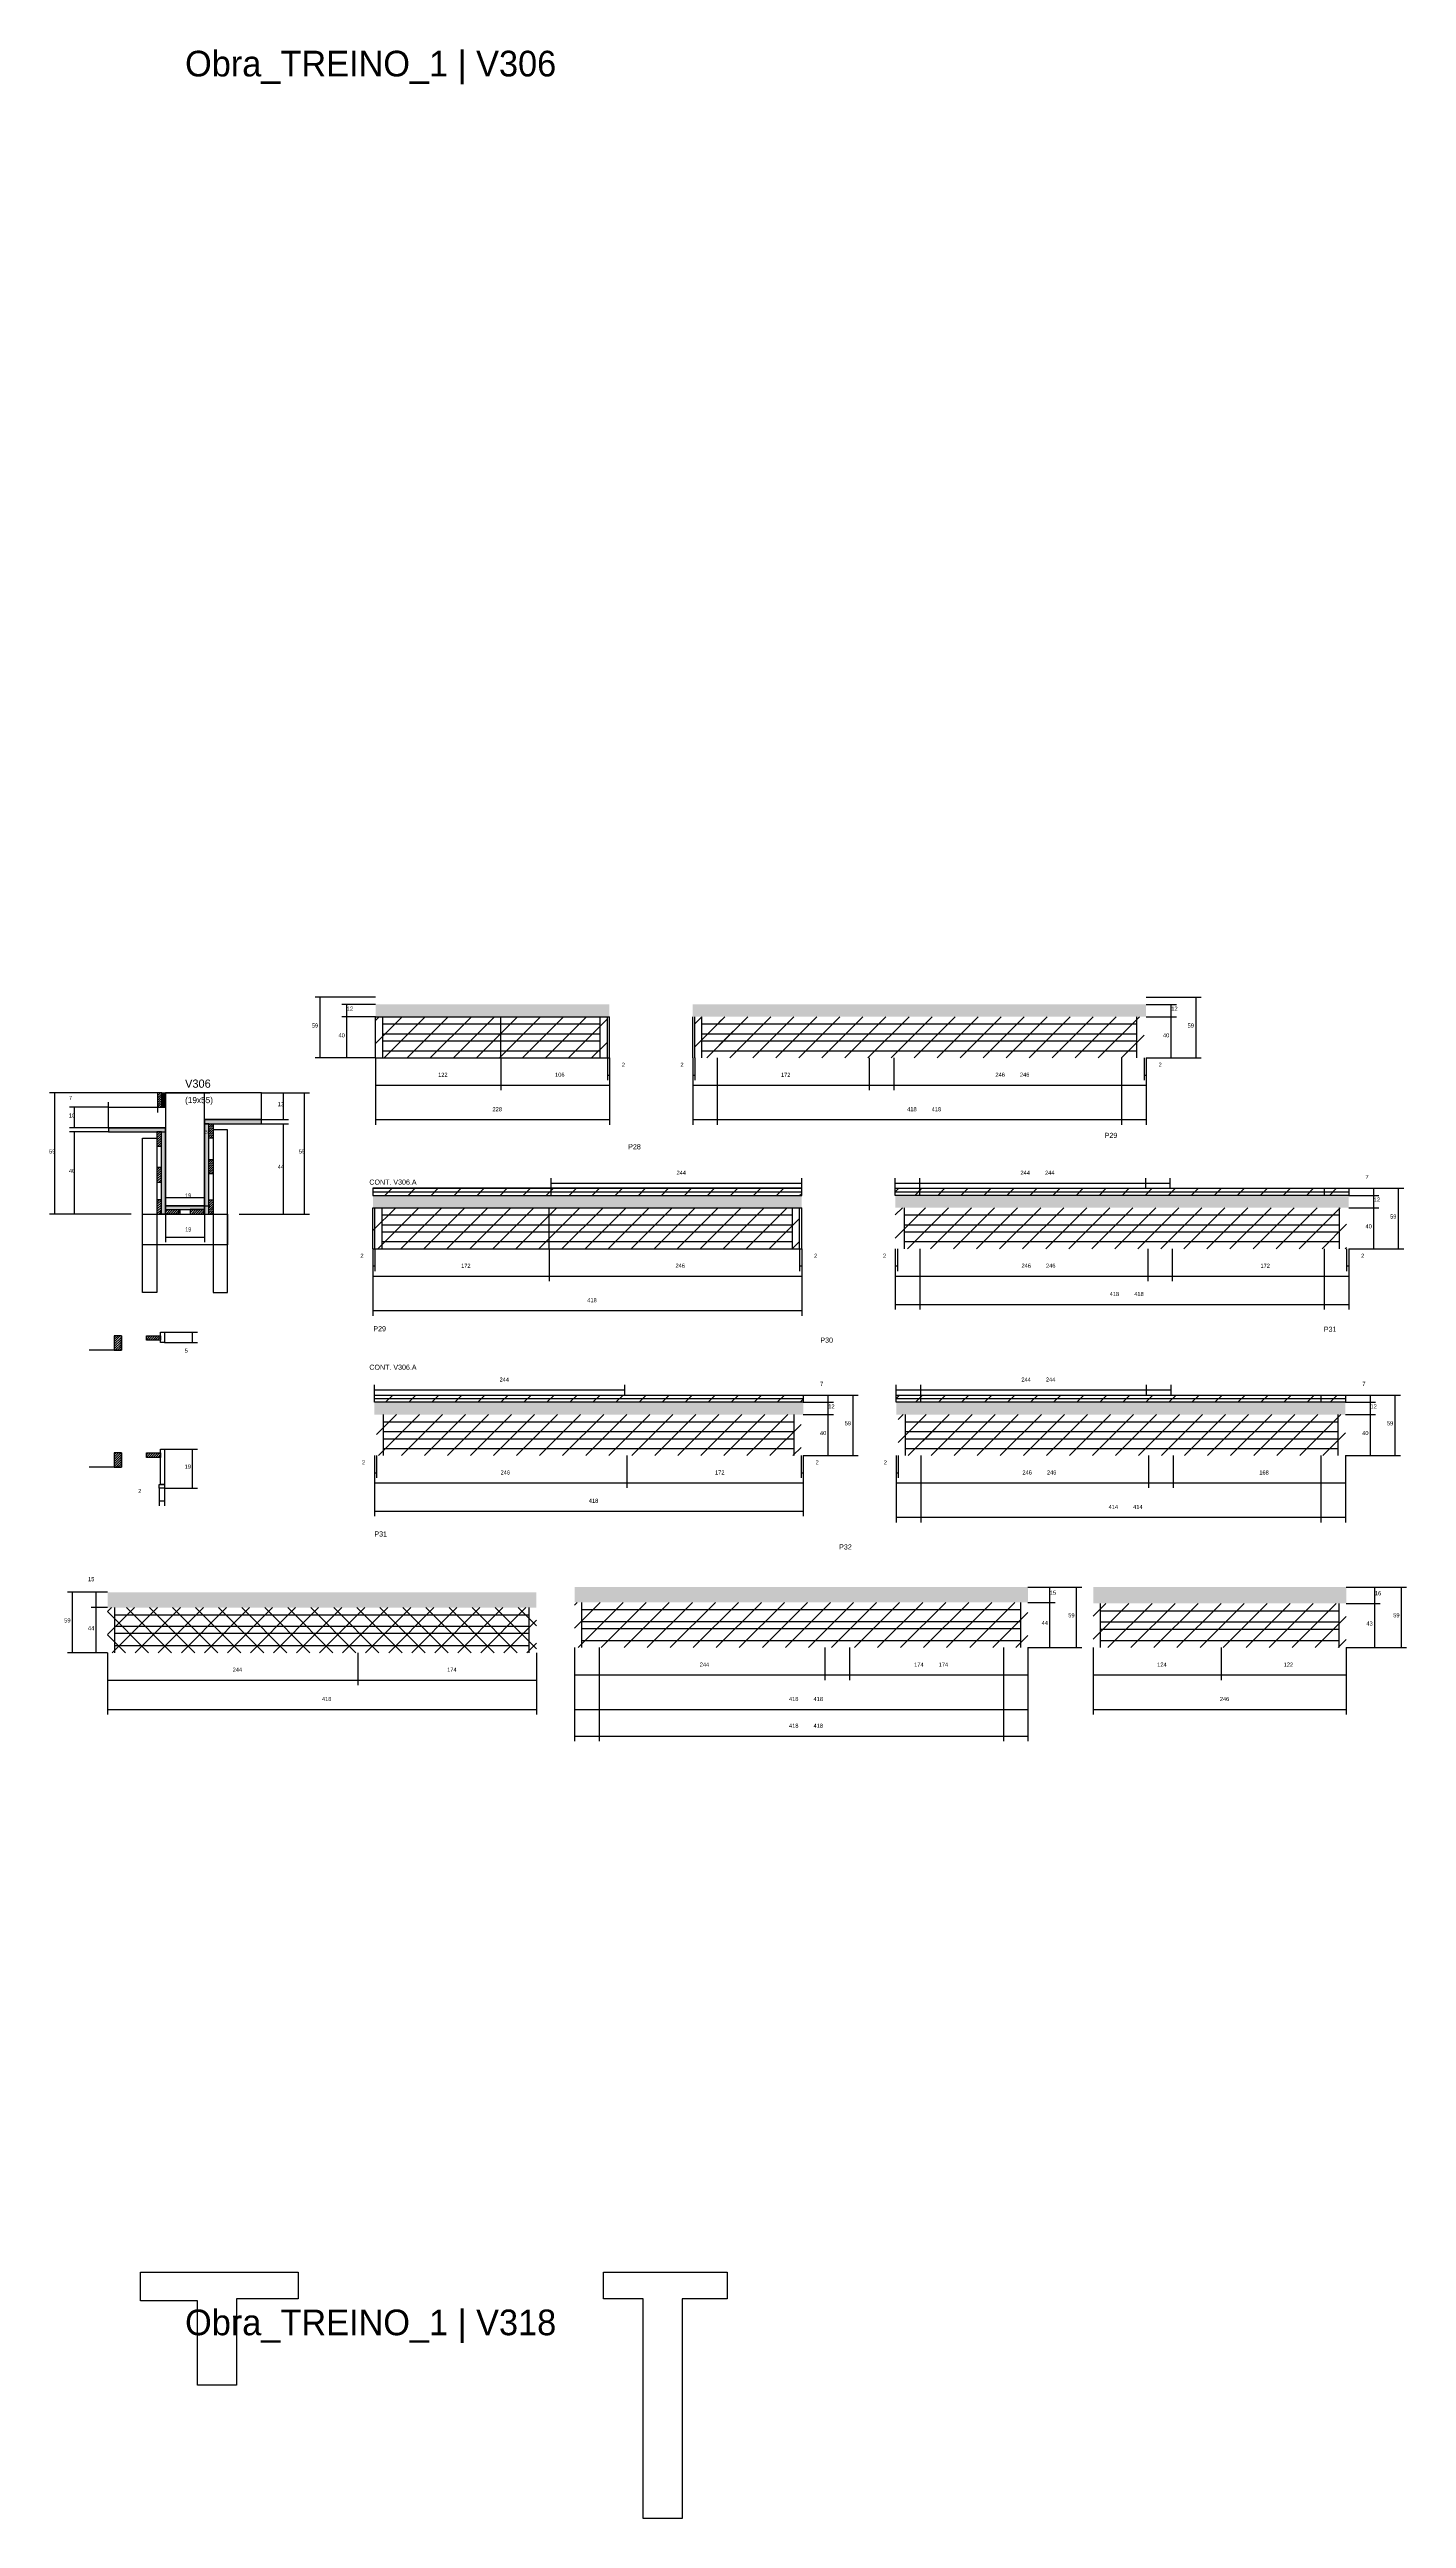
# Model space of a CAD drawing. Header units: metres. Extents: x -65046 to 21926, y -45195 to 1016.
# Drawn here: x 11068 to 12391, y -1389 to 1016 of the extents above; entities that cross this region are included whole.
import ezdxf

# ---------------------------------------------------------------- set-up
doc = ezdxf.new("R2010")
doc.units = ezdxf.units.M
for name, color, linetype in [('CONCRETO', 251, 'Continuous'), ('COTA', 241, 'Continuous'), ('Hachura', 253, 'Continuous'), ('LABEL_ID', 3, 'Continuous'), ('Madeira', 126, 'Continuous'), ('NOMENCLATURA', 7, 'Continuous'), ('Painéis', 200, 'Continuous'), ('REAPROVEITAMENTO', 251, 'Continuous'), ('SARR_2.2x7', 40, 'Continuous'), ('SARR_3.5x7', 81, 'Continuous'), ('Texto Seção', 7, 'Continuous')]:
    doc.layers.add(name, color=color, linetype=linetype)

msp = doc.modelspace()

# ---------------------------------------------------------------- hatches: boundary and pattern name
at = {"layer": 'COTA'}
h = msp.add_hatch(dxfattribs=at)
h.set_pattern_fill('AR-CONC', scale=0.03)
h.paths.add_polyline_path([(11613.6, 86.1), (11385.6, 86.1), (11385.6, 86.1), (11385.6, 74.1), (11385.6, 74.1), (11613.6, 74.1), (11613.6, 74.1), (11613.6, 86.1)])
h = msp.add_hatch(dxfattribs=at)
h.set_pattern_fill('AR-CONC', scale=0.03)
h.paths.add_polyline_path([(11694.8, 86.1), (12112.8, 86.1), (12112.8, 86.1), (12112.8, 74.1), (12112.8, 74.1), (11694.8, 74.1), (11694.8, 74.1), (11694.8, 86.1)])
h = msp.add_hatch(dxfattribs=at)
h.set_pattern_fill('AR-CONC', scale=0.03)
h.paths.add_polyline_path([(11718.7, 86.1), (12136.7, 86.1), (12136.7, 86.1), (12136.7, 74.1), (12136.7, 74.1), (11718.7, 74.1), (11718.7, 74.1), (11718.7, 86.1)])
h = msp.add_hatch(dxfattribs=at)
h.set_pattern_fill('AR-CONC', scale=0.03)
h.paths.add_polyline_path([(11383, -99.9), (11801, -99.9), (11801, -99.9), (11801, -111.9), (11801, -111.9), (11383, -111.9), (11383, -111.9), (11383, -99.9)])
h = msp.add_hatch(dxfattribs=at)
h.set_pattern_fill('AR-CONC', scale=0.03)
h.paths.add_polyline_path([(12310.2, -99.9), (11892.2, -99.9), (11892.2, -99.9), (11892.2, -111.9), (11892.2, -111.9), (12310.2, -111.9), (12310.2, -111.9), (12310.2, -99.9)])
h = msp.add_hatch(dxfattribs=at)
h.set_pattern_fill('AR-CONC', scale=0.03)
h.paths.add_polyline_path([(12334.1, -99.9), (11916.1, -99.9), (11916.1, -99.9), (11916.1, -111.9), (11916.1, -111.9), (12334.1, -111.9), (12334.1, -111.9), (12334.1, -99.9)])
h = msp.add_hatch(dxfattribs=at)
h.set_pattern_fill('AR-CONC', scale=0.03)
h.paths.add_polyline_path([(11802.5, -301.3), (11384.5, -301.3), (11384.5, -301.3), (11384.5, -313.3), (11384.5, -313.3), (11802.5, -313.3), (11802.5, -313.3), (11802.5, -301.3)])
h = msp.add_hatch(dxfattribs=at)
h.set_pattern_fill('AR-CONC', scale=0.03)
h.paths.add_polyline_path([(12307.1, -301.3), (11893.1, -301.3), (11893.1, -301.3), (11893.1, -313.3), (11893.1, -313.3), (12307.1, -313.3), (12307.1, -313.3), (12307.1, -301.3)])
h = msp.add_hatch(dxfattribs=at)
h.set_pattern_fill('AR-CONC', scale=0.03)
h.paths.add_polyline_path([(12331, -301.3), (11917, -301.3), (11917, -301.3), (11917, -313.3), (11917, -313.3), (12331, -313.3), (12331, -313.3), (12331, -301.3)])
h = msp.add_hatch(dxfattribs=at)
h.set_pattern_fill('AR-CONC', scale=0.03)
h.paths.add_polyline_path([(11542.4, -486.3), (11124.4, -486.3), (11124.4, -486.3), (11124.4, -501.3), (11124.4, -501.3), (11542.4, -501.3), (11542.4, -501.3), (11542.4, -486.3)])
h = msp.add_hatch(dxfattribs=at)
h.set_pattern_fill('AR-CONC', scale=0.03)
h.paths.add_polyline_path([(11997.6, -481.3), (11579.6, -481.3), (11579.6, -481.3), (11579.6, -496.3), (11579.6, -496.3), (11997.6, -496.3), (11997.6, -496.3), (11997.6, -481.3)])
h = msp.add_hatch(dxfattribs=at)
h.set_pattern_fill('AR-CONC', scale=0.03)
h.paths.add_polyline_path([(12021.5, -481.3), (11603.5, -481.3), (11603.5, -481.3), (11603.5, -496.3), (11603.5, -496.3), (12021.5, -496.3), (12021.5, -496.3), (12021.5, -481.3)])
h = msp.add_hatch(dxfattribs=at)
h.set_pattern_fill('AR-CONC', scale=0.03)
h.paths.add_polyline_path([(12085.2, -481.3), (12331.7, -481.3), (12331.7, -481.3), (12331.7, -497.3), (12331.7, -497.3), (12085.2, -497.3), (12085.2, -497.3), (12085.2, -481.3)])
at = {"layer": 'Hachura'}
h = msp.add_hatch(dxfattribs=at)
h.set_pattern_fill('ANSI31', scale=0.5)
h.paths.add_polyline_path([(11173, -14), (11177.4, -14), (11177.4, -14), (11177.4, 0), (11177.4, 0), (11173, 0), (11173, 0), (11173, -14)])
h = msp.add_hatch(color=8, dxfattribs=at)
h.dxf.hatch_style = 1
h.paths.add_polyline_path([(11177.4, 0), (11181, 0), (11181, 0), (11181, -14), (11181, -14), (11177.4, -14), (11177.4, -14), (11177.4, 0)])
h = msp.add_hatch(color=8, dxfattribs=at)
h.dxf.hatch_style = 1
h.paths.add_polyline_path([(11181, -38), (11181, -34), (11181, -34), (11125.4, -34), (11125.4, -34), (11125.4, -38), (11125.4, -38), (11181, -38)])
h = msp.add_hatch(dxfattribs=at)
h.set_pattern_fill('ANSI31', scale=0.5)
h.paths.add_polyline_path([(11172.6, -52), (11177, -52), (11177, -52), (11177, -38), (11177, -38), (11172.6, -38), (11172.6, -38), (11172.6, -52)])
h = msp.add_hatch(color=8, dxfattribs=at)
h.dxf.hatch_style = 1
h.paths.add_polyline_path([(11181, -38), (11177, -38), (11177, -38), (11177, -118), (11177, -118), (11181, -118), (11181, -118), (11181, -38)])
h = msp.add_hatch(color=8, dxfattribs=at)
h.dxf.hatch_style = 1
h.paths.add_polyline_path([(11274.6, -30), (11274.6, -26), (11274.6, -26), (11219, -26), (11219, -26), (11219, -30), (11219, -30), (11274.6, -30)])
h = msp.add_hatch(color=8, dxfattribs=at)
h.dxf.hatch_style = 1
h.paths.add_polyline_path([(11223, -30), (11219, -30), (11219, -30), (11219, -118), (11219, -118), (11223, -118), (11223, -118), (11223, -30)])
h = msp.add_hatch(dxfattribs=at)
h.set_pattern_fill('ANSI31', scale=0.5)
h.paths.add_polyline_path([(11227.4, -44), (11223, -44), (11223, -44), (11223, -30), (11223, -30), (11227.4, -30), (11227.4, -30), (11227.4, -44)])
h = msp.add_hatch(dxfattribs=at)
h.set_pattern_fill('ANSI31', scale=0.5)
h.paths.add_polyline_path([(11227.4, -78.8), (11223, -78.8), (11223, -78.8), (11223, -64.8), (11223, -64.8), (11227.4, -64.8), (11227.4, -64.8), (11227.4, -78.8)])
h = msp.add_hatch(dxfattribs=at)
h.set_pattern_fill('ANSI31', scale=0.5)
h.paths.add_polyline_path([(11172.6, -86.8), (11177, -86.8), (11177, -86.8), (11177, -72.8), (11177, -72.8), (11172.6, -72.8), (11172.6, -72.8), (11172.6, -86.8)])
h = msp.add_hatch(dxfattribs=at)
h.set_pattern_fill('ANSI31', scale=0.5)
h.paths.add_polyline_path([(11172.6, -118), (11177, -118), (11177, -118), (11177, -104), (11177, -104), (11172.6, -104), (11172.6, -104), (11172.6, -118)])
h = msp.add_hatch(color=8, dxfattribs=at)
h.dxf.hatch_style = 1
h.paths.add_polyline_path([(11219, -113.6), (11219, -110), (11219, -110), (11181, -110), (11181, -110), (11181, -113.6), (11181, -113.6), (11219, -113.6)])
h = msp.add_hatch(dxfattribs=at)
h.set_pattern_fill('ANSI31', scale=0.5)
h.paths.add_polyline_path([(11181, -118), (11181, -113.6), (11181, -113.6), (11195, -113.6), (11195, -113.6), (11195, -118), (11195, -118), (11181, -118)])
h = msp.add_hatch(dxfattribs=at)
h.set_pattern_fill('ANSI31', scale=0.5)
h.paths.add_polyline_path([(11219, -118), (11219, -113.6), (11219, -113.6), (11205, -113.6), (11205, -113.6), (11205, -118), (11205, -118), (11219, -118)])
h = msp.add_hatch(dxfattribs=at)
h.set_pattern_fill('ANSI31', scale=0.5)
h.paths.add_polyline_path([(11227.4, -118), (11223, -118), (11223, -118), (11223, -104), (11223, -104), (11227.4, -104), (11227.4, -104), (11227.4, -118)])
h = msp.add_hatch(dxfattribs=at)
h.set_pattern_fill('ANSI31', scale=0.5)
h.paths.add_polyline_path([(11137.9, -236.6), (11130.9, -236.6), (11130.9, -250.6), (11137.9, -250.6)])
h = msp.add_hatch(dxfattribs=at)
h.set_pattern_fill('ANSI31', scale=0.5)
h.paths.add_polyline_path([(11162.3, -236.6), (11162.3, -241), (11162.3, -241), (11176.2, -241), (11176.2, -241), (11176.2, -236.6), (11176.2, -236.6), (11162.3, -236.6)])
h = msp.add_hatch(dxfattribs=at)
h.set_pattern_fill('ANSI31', scale=0.5)
h.paths.add_polyline_path([(11137.9, -350.6), (11130.9, -350.6), (11130.9, -364.6), (11137.9, -364.6)])
h = msp.add_hatch(dxfattribs=at)
h.set_pattern_fill('ANSI31', scale=0.5)
h.paths.add_polyline_path([(11162.3, -350.6), (11162.3, -355), (11162.3, -355), (11176.2, -355), (11176.2, -355), (11176.2, -350.6), (11176.2, -350.6), (11162.3, -350.6)])
at = {"layer": 'REAPROVEITAMENTO'}
h = msp.add_hatch(dxfattribs=at)
h.set_pattern_fill('ANSI31', scale=5)
h.paths.add_polyline_path([(11611.6, 34.1), (11611.6, 74.1), (11611.6, 74.1), (11385.6, 74.1), (11385.6, 74.1), (11385.6, 34.1), (11385.6, 34.1), (11611.6, 34.1)])
h = msp.add_hatch(dxfattribs=at)
h.set_pattern_fill('ANSI31', scale=5)
h.paths.add_polyline_path([(12110.8, 34.1), (12110.8, 74.1), (12110.8, 74.1), (11696.8, 74.1), (11696.8, 74.1), (11696.8, 34.1), (11696.8, 34.1), (12110.8, 34.1)])
h = msp.add_hatch(dxfattribs=at)
h.set_pattern_fill('ANSI31', scale=5)
h.paths.add_polyline_path([(12134.7, 34.1), (12134.7, 74.1), (12134.7, 74.1), (11720.7, 74.1), (11720.7, 74.1), (11720.7, 34.1), (11720.7, 34.1), (12134.7, 34.1)])
h = msp.add_hatch(dxfattribs=at)
h.set_pattern_fill('ANSI31', scale=5)
h.paths.add_polyline_path([(11801, -92.9), (11383, -92.9), (11383, -92.9), (11383, -99.9), (11383, -99.9), (11801, -99.9), (11801, -99.9), (11801, -92.9)])
h = msp.add_hatch(dxfattribs=at)
h.set_pattern_fill('ANSI31', scale=5)
h.paths.add_polyline_path([(12310.2, -92.9), (11892.2, -92.9), (11892.2, -92.9), (11892.2, -99.9), (11892.2, -99.9), (12310.2, -99.9), (12310.2, -99.9), (12310.2, -92.9)])
h = msp.add_hatch(dxfattribs=at)
h.set_pattern_fill('ANSI31', scale=5)
h.paths.add_polyline_path([(12334.1, -92.9), (11916.1, -92.9), (11916.1, -92.9), (11916.1, -99.9), (11916.1, -99.9), (12334.1, -99.9), (12334.1, -99.9), (12334.1, -92.9)])
h = msp.add_hatch(dxfattribs=at)
h.set_pattern_fill('ANSI31', scale=5)
h.paths.add_polyline_path([(11799, -151.9), (11799, -111.9), (11799, -111.9), (11383, -111.9), (11383, -111.9), (11383, -151.9), (11383, -151.9), (11799, -151.9)])
h = msp.add_hatch(dxfattribs=at)
h.set_pattern_fill('ANSI31', scale=5)
h.paths.add_polyline_path([(12308.2, -151.9), (12308.2, -111.9), (12308.2, -111.9), (11892.2, -111.9), (11892.2, -111.9), (11892.2, -151.9), (11892.2, -151.9), (12308.2, -151.9)])
h = msp.add_hatch(dxfattribs=at)
h.set_pattern_fill('ANSI31', scale=5)
h.paths.add_polyline_path([(12332.1, -151.9), (12332.1, -111.9), (12332.1, -111.9), (11916.1, -111.9), (11916.1, -111.9), (11916.1, -151.9), (11916.1, -151.9), (12332.1, -151.9)])
h = msp.add_hatch(dxfattribs=at)
h.set_pattern_fill('ANSI31', scale=5)
h.paths.add_polyline_path([(11802.5, -294.3), (11384.5, -294.3), (11384.5, -294.3), (11384.5, -301.3), (11384.5, -301.3), (11802.5, -301.3), (11802.5, -301.3), (11802.5, -294.3)])
h = msp.add_hatch(dxfattribs=at)
h.set_pattern_fill('ANSI31', scale=5)
h.paths.add_polyline_path([(12311.1, -294.3), (11893.1, -294.3), (11893.1, -294.3), (11893.1, -301.3), (11893.1, -301.3), (12311.1, -301.3), (12311.1, -301.3), (12311.1, -294.3)])
h = msp.add_hatch(dxfattribs=at)
h.set_pattern_fill('ANSI31', scale=5)
h.paths.add_polyline_path([(12335, -294.3), (11917, -294.3), (11917, -294.3), (11917, -301.3), (11917, -301.3), (12335, -301.3), (12335, -301.3), (12335, -294.3)])
h = msp.add_hatch(dxfattribs=at)
h.set_pattern_fill('ANSI31', scale=5)
h.paths.add_polyline_path([(11800.5, -353.3), (11800.5, -313.3), (11800.5, -313.3), (11386.5, -313.3), (11386.5, -313.3), (11386.5, -353.3), (11386.5, -353.3), (11800.5, -353.3)])
h = msp.add_hatch(dxfattribs=at)
h.set_pattern_fill('ANSI31', scale=5)
h.paths.add_polyline_path([(12307.1, -353.3), (12307.1, -313.3), (12307.1, -313.3), (11895.1, -313.3), (11895.1, -313.3), (11895.1, -353.3), (11895.1, -353.3), (12307.1, -353.3)])
h = msp.add_hatch(dxfattribs=at)
h.set_pattern_fill('ANSI31', scale=5)
h.paths.add_polyline_path([(12331, -353.3), (12331, -313.3), (12331, -313.3), (11919, -313.3), (11919, -313.3), (11919, -353.3), (11919, -353.3), (12331, -353.3)])
h = msp.add_hatch(dxfattribs=at)
h.set_pattern_fill('ANSI37', scale=5)
h.paths.add_polyline_path([(11542.4, -545.3), (11542.4, -501.3), (11542.4, -501.3), (11124.4, -501.3), (11124.4, -501.3), (11124.4, -545.3), (11124.4, -545.3), (11542.4, -545.3)])
h = msp.add_hatch(dxfattribs=at)
h.set_pattern_fill('ANSI31', scale=5)
h.paths.add_polyline_path([(11997.6, -540.3), (11997.6, -496.3), (11997.6, -496.3), (11579.6, -496.3), (11579.6, -496.3), (11579.6, -540.3), (11579.6, -540.3), (11997.6, -540.3)])
h = msp.add_hatch(dxfattribs=at)
h.set_pattern_fill('ANSI31', scale=5)
h.paths.add_polyline_path([(12021.5, -540.3), (12021.5, -496.3), (12021.5, -496.3), (11603.5, -496.3), (11603.5, -496.3), (11603.5, -540.3), (11603.5, -540.3), (12021.5, -540.3)])
h = msp.add_hatch(dxfattribs=at)
h.set_pattern_fill('ANSI31', scale=5)
h.paths.add_polyline_path([(12331.7, -540.3), (12331.7, -497.3), (12331.7, -497.3), (12085.2, -497.3), (12085.2, -497.3), (12085.2, -540.3), (12085.2, -540.3), (12331.7, -540.3)])

# ---------------------------------------------------------------- linework, layer by layer
at = {"layer": 'CONCRETO'}
msp.add_lwpolyline([(11219, -30), (11219, -110), (11181, -110), (11181, -34), (11125.4, -34), (11125.4, -14), (11181, -14), (11181, 0), (11219, 0)], dxfattribs=at)
for points in [[(11274.6, -26), (11274.6, 0), (11219, 0), (11219, 0), (11181, 0), (11181, -110), (11219, -110), (11219, -26)], [(11156.6, -1176.6), (11156.6, -1148.6), (11310.2, -1148.6), (11310.2, -1174.6), (11250.2, -1174.6), (11250.2, -1258.6), (11212.2, -1258.6), (11212.2, -1176.6)], [(11607.8, -1174.6), (11607.8, -1148.6), (11728.4, -1148.6), (11728.4, -1174.6), (11684.4, -1174.6), (11684.4, -1388.6), (11646.4, -1388.6), (11646.4, -1174.6)]]:
    msp.add_lwpolyline(points, close=True, dxfattribs=at)
at = {"layer": 'COTA'}
for p, q in [((11385.6, 93.1), (11326.8, 93.1)), ((11331.8, 34.1), (11331.8, 93.1)), ((11385.6, 86.1), (11352.7, 86.1)), ((11385.6, 74.1), (11352.7, 74.1)), ((11385.6, 74.1), (11352.7, 74.1)), ((11357.7, 74.1), (11357.7, 86.1)), ((11357.7, 34.1), (11357.7, 74.1)), ((12136.7, 93.1), (12190.3, 93.1)), ((12136.7, 86.1), (12166.2, 86.1)), ((12136.7, 74.1), (12166.2, 74.1)), ((12136.7, 74.1), (12166.2, 74.1)), ((12161.2, 74.1), (12161.2, 86.1)), ((12161.2, 34.1), (12161.2, 74.1)), ((12185.3, 34.1), (12185.3, 93.1)), ((11385.6, 34.1), (11326.8, 34.1)), ((11385.6, 34.1), (11352.7, 34.1)), ((11385.6, 34.1), (11385.6, 2.6)), ((11385.6, 34.1), (11385.6, -31)), ((11507.6, 34.1), (11507.6, 2.6)), ((11507.6, 34.1), (11507.6, 2.6)), ((11611.6, 34.1), (11611.6, 12.4)), ((11613.6, 34.1), (11613.6, 2.6)), ((11613.6, 34.1), (11613.6, -31)), ((11613.6, 34.1), (11613.6, 12.4)), ((11694.8, 34.1), (11694.8, 2.6)), ((11694.8, 34.1), (11694.8, -31)), ((11694.8, 34.1), (11694.8, 12.4)), ((11696.8, 34.1), (11696.8, 12.4)), ((11718.7, 34.1), (11718.7, -31)), ((11866.8, 34.1), (11866.8, 2.6)), ((11866.8, 34.1), (11866.8, 2.6)), ((11890.7, 34.1), (11890.7, 2.6)), ((12112.8, 34.1), (12112.8, 2.6)), ((12112.8, 34.1), (12112.8, -31)), ((12134.7, 34.1), (12134.7, 12.4)), ((12136.7, 34.1), (12136.7, 2.6)), ((12136.7, 34.1), (12136.7, -31)), ((12136.7, 34.1), (12136.7, 12.4)), ((12136.7, 34.1), (12166.2, 34.1)), ((12136.7, 34.1), (12190.3, 34.1)), ((11173, 0), (11068, 0)), ((11073, -118), (11073, 0)), ((11173, 0), (11173, -19)), ((11192, 0), (11224, 0)), ((11219, -110), (11219, 0)), ((11274.6, 0), (11300.8, 0)), ((11274.6, 0), (11321.3, 0)), ((11295.8, -26), (11295.8, 0)), ((11316.3, -118), (11316.3, 0)), ((11385.6, 7.6), (11507.6, 7.6)), ((11507.6, 7.6), (11613.6, 7.6)), ((11611.6, 17.4), (11613.6, 17.4)), ((11694.8, 17.4), (11696.8, 17.4)), ((11694.8, 7.6), (11866.8, 7.6)), ((11866.8, 7.6), (12112.8, 7.6)), ((11890.7, 7.6), (12136.7, 7.6)), ((12134.7, 17.4), (12136.7, 17.4)), ((11125.4, -14), (11087.3, -14)), ((11092.3, -34), (11092.3, -14)), ((11125.4, -14), (11125.4, -9)), ((11125.4, -14), (11173, -14)), ((11125.4, -34), (11087.3, -34)), ((11125.4, -38), (11087.3, -38)), ((11092.3, -118), (11092.3, -38)), ((11274.6, -26), (11300.8, -26)), ((11274.6, -30), (11300.8, -30)), ((11295.8, -118), (11295.8, -30)), ((11385.6, -26), (11613.6, -26)), ((11694.8, -26), (12112.8, -26)), ((11718.7, -26), (12136.7, -26)), ((11556.9, -92.9), (11556.9, -82.9)), ((11556.9, -87.9), (11801, -87.9)), ((11801, -92.9), (11801, -82.9)), ((11892.2, -92.9), (11892.2, -82.9)), ((11892.2, -87.9), (12136.3, -87.9)), ((11916.1, -92.9), (11916.1, -82.9)), ((11916.1, -87.9), (12160.2, -87.9)), ((12136.3, -92.9), (12136.3, -82.9)), ((12160.2, -92.9), (12160.2, -82.9)), ((12334.1, -92.9), (12363.6, -92.9)), ((12334.1, -92.9), (12387.7, -92.9)), ((12358.6, -99.9), (12358.6, -92.9)), ((12382.7, -151.9), (12382.7, -92.9)), ((11147.4, -118), (11068, -118)), ((11147.4, -118), (11087.3, -118)), ((11181, -118), (11181, -97)), ((11181, -102), (11219, -102)), ((11181, -118), (11181, -145.5)), ((11192, -110), (11224, -110)), ((11219, -118), (11219, -97)), ((11219, -118), (11219, -145.5)), ((11252.6, -118), (11300.8, -118)), ((11277.2, -118), (11321.3, -118)), ((12334.1, -99.9), (12363.6, -99.9)), ((12334.1, -99.9), (12363.6, -99.9)), ((12334.1, -111.9), (12363.6, -111.9)), ((12334.1, -111.9), (12363.6, -111.9)), ((12358.6, -111.9), (12358.6, -99.9)), ((12358.6, -151.9), (12358.6, -111.9)), ((11181, -140.5), (11219, -140.5)), ((11383, -151.9), (11383, -183.4)), ((11383, -151.9), (11383, -217)), ((11383, -151.9), (11383, -173.6)), ((11385, -151.9), (11385, -173.6)), ((11555, -151.9), (11555, -183.4)), ((11555, -151.9), (11555, -183.4)), ((11799, -151.9), (11799, -173.6)), ((11801, -151.9), (11801, -183.4)), ((11801, -151.9), (11801, -217)), ((11801, -151.9), (11801, -173.6)), ((11892.2, -151.9), (11892.2, -183.4)), ((11892.2, -151.9), (11892.2, -211)), ((11892.2, -151.9), (11892.2, -173.6)), ((11894.2, -151.9), (11894.2, -173.6)), ((11916.1, -151.9), (11916.1, -183.4)), ((11916.1, -151.9), (11916.1, -211)), ((12138.2, -151.9), (12138.2, -183.4)), ((12162.1, -151.9), (12162.1, -183.4)), ((12162.1, -151.9), (12162.1, -183.4)), ((12310.2, -151.9), (12310.2, -211)), ((12332.1, -151.9), (12332.1, -173.6)), ((12334.1, -151.9), (12334.1, -183.4)), ((12334.1, -151.9), (12334.1, -211)), ((12334.1, -151.9), (12334.1, -173.6)), ((12334.1, -151.9), (12363.6, -151.9)), ((12334.1, -151.9), (12387.7, -151.9)), ((11383, -168.6), (11385, -168.6)), ((11383, -178.4), (11555, -178.4)), ((11555, -178.4), (11801, -178.4)), ((11799, -168.6), (11801, -168.6)), ((11892.2, -168.6), (11894.2, -168.6)), ((11892.2, -178.4), (12138.2, -178.4)), ((11916.1, -178.4), (12162.1, -178.4)), ((12162.1, -178.4), (12334.1, -178.4)), ((12332.1, -168.6), (12334.1, -168.6)), ((11383, -212), (11801, -212)), ((11892.2, -206), (12310.2, -206)), ((11916.1, -206), (12334.1, -206)), ((11179.8, -233), (11212.1, -233)), ((11207.1, -243), (11207.1, -233)), ((11179.8, -243), (11212.1, -243)), ((11384.5, -294.3), (11384.5, -284.2)), ((11628.5, -294.3), (11628.5, -284.2)), ((11893.1, -294.3), (11893.1, -284.2)), ((11917, -294.3), (11917, -284.2)), ((12137.1, -294.3), (12137.1, -284.2)), ((12161, -294.3), (12161, -284.2)), ((11384.5, -289.2), (11628.5, -289.2)), ((11802.5, -294.3), (11831.9, -294.3)), ((11802.5, -294.3), (11856, -294.3)), ((11802.5, -301.3), (11831.9, -301.3)), ((11802.5, -301.3), (11831.9, -301.3)), ((11826.9, -301.3), (11826.9, -294.3)), ((11826.9, -313.3), (11826.9, -301.3)), ((11851, -353.3), (11851, -294.3)), ((11893.1, -289.2), (12137.1, -289.2)), ((11917, -289.2), (12161, -289.2)), ((12331, -294.3), (12360.4, -294.3)), ((12331, -294.3), (12384.5, -294.3)), ((12331, -301.3), (12360.4, -301.3)), ((12331, -301.3), (12360.4, -301.3)), ((12355.4, -301.3), (12355.4, -294.3)), ((12355.4, -313.3), (12355.4, -301.3)), ((12379.5, -353.3), (12379.5, -294.3)), ((11802.5, -313.3), (11831.9, -313.3)), ((11802.5, -313.3), (11831.9, -313.3)), ((11826.9, -353.3), (11826.9, -313.3)), ((12331, -313.3), (12360.4, -313.3)), ((12331, -313.3), (12360.4, -313.3)), ((12355.4, -353.3), (12355.4, -313.3)), ((11179.8, -347), (11212.1, -347)), ((11207.1, -385), (11207.1, -347)), ((11384.5, -353.3), (11384.5, -384.8)), ((11384.5, -353.3), (11384.5, -412.4)), ((11384.5, -353.3), (11384.5, -374.9)), ((11386.5, -353.3), (11386.5, -374.9)), ((11630.5, -353.3), (11630.5, -384.8)), ((11630.5, -353.3), (11630.5, -384.8)), ((11800.5, -353.3), (11800.5, -374.9)), ((11802.5, -353.3), (11802.5, -384.8)), ((11802.5, -353.3), (11802.5, -412.4)), ((11802.5, -353.3), (11802.5, -374.9)), ((11802.5, -353.3), (11831.9, -353.3)), ((11802.5, -353.3), (11856, -353.3)), ((11893.1, -353.3), (11893.1, -384.8)), ((11893.1, -353.3), (11893.1, -418.3)), ((11893.1, -353.3), (11893.1, -374.9)), ((11895.1, -353.3), (11895.1, -374.9)), ((11917, -353.3), (11917, -384.8)), ((11917, -353.3), (11917, -418.3)), ((12139.1, -353.3), (12139.1, -384.8)), ((12163, -353.3), (12163, -384.8)), ((12163, -353.3), (12163, -384.8)), ((12307.1, -353.3), (12307.1, -418.3)), ((12331, -353.3), (12331, -384.8)), ((12331, -353.3), (12331, -418.3)), ((12331, -353.3), (12360.4, -353.3)), ((12331, -353.3), (12384.5, -353.3)), ((11384.5, -369.9), (11386.5, -369.9)), ((11384.5, -379.8), (11630.5, -379.8)), ((11630.5, -379.8), (11802.5, -379.8)), ((11800.5, -369.9), (11802.5, -369.9)), ((11893.1, -369.9), (11895.1, -369.9)), ((11893.1, -379.8), (12139.1, -379.8)), ((11917, -379.8), (12163, -379.8)), ((12163, -379.8), (12331, -379.8)), ((11174.8, -385), (11174.8, -402.2)), ((11174.8, -397.2), (11179.8, -397.2)), ((11179.8, -385), (11212.1, -385)), ((11179.8, -385), (11179.8, -402.2)), ((11384.5, -407.4), (11802.5, -407.4)), ((11893.1, -413.3), (12307.1, -413.3)), ((11917, -413.3), (12331, -413.3)), ((11124.4, -486.3), (11085.3, -486.3)), ((11090.3, -545.3), (11090.3, -486.3)), ((11124.4, -486.3), (11108.5, -486.3)), ((11124.4, -501.3), (11108.5, -501.3)), ((11124.4, -501.3), (11108.5, -501.3)), ((11113.5, -501.3), (11113.5, -486.3)), ((11113.5, -545.3), (11113.5, -501.3)), ((12021.5, -481.3), (12047.9, -481.3)), ((12021.5, -481.3), (12073.9, -481.3)), ((12021.5, -496.3), (12047.9, -496.3)), ((12021.5, -496.3), (12047.9, -496.3)), ((12042.9, -496.3), (12042.9, -481.3)), ((12042.9, -540.3), (12042.9, -496.3)), ((12068.9, -540.3), (12068.9, -481.3)), ((12331.7, -481.3), (12364.7, -481.3)), ((12331.7, -481.3), (12390.6, -481.3)), ((12331.7, -497.3), (12364.7, -497.3)), ((12331.7, -497.3), (12364.7, -497.3)), ((12359.7, -497.3), (12359.7, -481.3)), ((12359.7, -540.3), (12359.7, -497.3)), ((12385.6, -540.3), (12385.6, -481.3)), ((11124.4, -545.3), (11085.3, -545.3)), ((11124.4, -545.3), (11108.5, -545.3)), ((11124.4, -545.3), (11124.4, -576.9)), ((11124.4, -545.3), (11124.4, -605.4)), ((11368.4, -545.3), (11368.4, -576.9)), ((11368.4, -545.3), (11368.4, -576.9)), ((11542.4, -545.3), (11542.4, -576.9)), ((11542.4, -545.3), (11542.4, -605.4)), ((11579.6, -540.3), (11579.6, -571.9)), ((11579.6, -540.3), (11579.6, -605.4)), ((11579.6, -540.3), (11579.6, -631.5)), ((11603.5, -540.3), (11603.5, -605.4)), ((11603.5, -540.3), (11603.5, -631.5)), ((11823.6, -540.3), (11823.6, -571.9)), ((11823.6, -540.3), (11823.6, -571.9)), ((11847.5, -540.3), (11847.5, -571.9)), ((11997.6, -540.3), (11997.6, -571.9)), ((11997.6, -540.3), (11997.6, -605.4)), ((11997.6, -540.3), (11997.6, -631.5)), ((12021.5, -540.3), (12021.5, -571.9)), ((12021.5, -540.3), (12021.5, -605.4)), ((12021.5, -540.3), (12047.9, -540.3)), ((12021.5, -540.3), (12073.9, -540.3)), ((12021.5, -540.3), (12021.5, -631.5)), ((12085.2, -540.3), (12085.2, -571.9)), ((12085.2, -540.3), (12085.2, -605.4)), ((12209.7, -540.3), (12209.7, -571.9)), ((12209.7, -540.3), (12209.7, -571.9)), ((12331.7, -540.3), (12331.7, -571.9)), ((12331.7, -540.3), (12331.7, -605.4)), ((12331.7, -540.3), (12364.7, -540.3)), ((12331.7, -540.3), (12390.6, -540.3)), ((11124.4, -571.9), (11368.4, -571.9)), ((11368.4, -571.9), (11542.4, -571.9)), ((11579.6, -566.9), (11823.6, -566.9)), ((11823.6, -566.9), (11997.6, -566.9)), ((11847.5, -566.9), (12021.5, -566.9)), ((12085.2, -566.9), (12209.7, -566.9)), ((12209.7, -566.9), (12331.7, -566.9)), ((11124.4, -600.4), (11542.4, -600.4)), ((11579.6, -600.4), (11997.6, -600.4)), ((11603.5, -600.4), (12021.5, -600.4)), ((12085.2, -600.4), (12331.7, -600.4)), ((11579.6, -626.5), (11997.6, -626.5)), ((11603.5, -626.5), (12021.5, -626.5))]:
    msp.add_line(p, q, dxfattribs=at)
at = {"layer": 'Madeira'}
for points in [[(11173, -14), (11177.4, -14), (11177.4, 0), (11173, 0)], [(11172.6, -52), (11177, -52), (11177, -38), (11172.6, -38)], [(11227.4, -44), (11223, -44), (11223, -30), (11227.4, -30)], [(11227.4, -78.8), (11223, -78.8), (11223, -64.8), (11227.4, -64.8)], [(11172.6, -86.8), (11177, -86.8), (11177, -72.8), (11172.6, -72.8)], [(11172.6, -118), (11177, -118), (11177, -104), (11172.6, -104)], [(11181, -118), (11181, -113.6), (11195, -113.6), (11195, -118)], [(11219, -118), (11219, -113.6), (11205, -113.6), (11205, -118)], [(11227.4, -118), (11223, -118), (11223, -104), (11227.4, -104)], [(11137.9, -250.6), (11137.9, -236.6), (11130.9, -236.6), (11130.9, -250.6)], [(11162.3, -236.6), (11176.2, -236.6), (11176.2, -241), (11162.3, -241)], [(11137.9, -364.6), (11137.9, -350.6), (11130.9, -350.6), (11130.9, -364.6)], [(11162.3, -350.6), (11176.2, -350.6), (11176.2, -355), (11162.3, -355)]]:
    msp.add_lwpolyline(points, close=True, dxfattribs=at)
for points in [[(11137.9, -236.6), (11137.9, -250.6), (11106.4, -250.6)], [(11137.9, -350.6), (11137.9, -364.6), (11106.4, -364.6)]]:
    msp.add_lwpolyline(points, dxfattribs=at)
at = {"layer": 'Painéis'}
for p, q in [((11385.6, 74.1), (11613.6, 74.1)), ((11385.6, 34.1), (11385.6, 74.1)), ((11507.6, 34.1), (11507.6, 74.1)), ((11611.6, 34.1), (11611.6, 74.1)), ((11613.6, 34.1), (11613.6, 74.1)), ((11694.8, 34.1), (11694.8, 74.1)), ((11696.8, 34.1), (11696.8, 74.1)), ((11385.6, 34.1), (11613.6, 34.1)), ((11125.4, -34), (11181, -34)), ((11219, -26), (11274.6, -26)), ((11383, -92.9), (11801, -92.9)), ((11556.9, -99.9), (11556.9, -92.9)), ((11801, -99.9), (11801, -92.9)), ((11181, -110), (11219, -110)), ((11383, -99.9), (11801, -99.9)), ((11383, -111.9), (11801, -111.9)), ((11383, -151.9), (11383, -111.9)), ((11385, -151.9), (11385, -111.9)), ((11555, -151.9), (11555, -111.9)), ((11799, -151.9), (11799, -111.9)), ((11801, -151.9), (11801, -111.9)), ((11383, -151.9), (11801, -151.9))]:
    msp.add_line(p, q, dxfattribs=at)
for points in [[(11177.4, 0), (11181, 0), (11181, -14), (11177.4, -14)], [(11181, -38), (11181, -34), (11125.4, -34), (11125.4, -38)], [(11177, -38), (11181, -38), (11181, -118), (11177, -118)], [(11274.6, -30), (11274.6, -26), (11219, -26), (11219, -30)], [(11223, -30), (11219, -30), (11219, -118), (11223, -118)], [(11383, -99.9), (11801, -99.9), (11801, -92.9), (11383, -92.9)], [(12310.2, -99.9), (11892.2, -99.9), (11892.2, -92.9), (12310.2, -92.9)], [(12334.1, -99.9), (11916.1, -99.9), (11916.1, -92.9), (12334.1, -92.9)], [(11219, -113.6), (11219, -110), (11181, -110), (11181, -113.6)], [(11176.2, -233), (11179.8, -233), (11179.8, -243), (11176.2, -243)], [(11802.5, -301.3), (11384.5, -301.3), (11384.5, -294.3), (11802.5, -294.3)], [(12307.1, -301.3), (11893.1, -301.3), (11893.1, -294.3), (12307.1, -294.3)], [(12331, -301.3), (11917, -301.3), (11917, -294.3), (12331, -294.3)], [(11176.2, -347), (11179.8, -347), (11179.8, -381.4), (11176.2, -381.4)], [(11179.8, -381.4), (11179.8, -385), (11174.8, -385), (11174.8, -381.4)]]:
    msp.add_lwpolyline(points, close=True, dxfattribs=at)
at = {"layer": 'SARR_2.2x7'}
for p, q in [((11392.6, 34.1), (11392.6, 74.1)), ((11604.6, 34.1), (11604.6, 74.1)), ((11703.8, 34.1), (11703.8, 74.1)), ((12127.7, 34.1), (12127.7, 74.1)), ((11392.6, 67.1), (11507.6, 67.1)), ((11392.6, 57.6), (11507.6, 57.6)), ((11392.6, 50.6), (11507.6, 50.6)), ((11507.6, 67.1), (11604.6, 67.1)), ((11507.6, 57.6), (11604.6, 57.6)), ((11507.6, 50.6), (11604.6, 50.6)), ((11703.8, 67.1), (11866.8, 67.1)), ((11703.8, 57.6), (11866.8, 57.6)), ((11703.8, 50.6), (11866.8, 50.6)), ((11866.8, 67.1), (12103.8, 67.1)), ((11866.8, 57.6), (12103.8, 57.6)), ((11866.8, 50.6), (12103.8, 50.6)), ((11890.7, 67.1), (12127.7, 67.1)), ((11890.7, 57.6), (12127.7, 57.6)), ((11890.7, 50.6), (12127.7, 50.6)), ((11392.6, 41.1), (11507.6, 41.1)), ((11507.6, 41.1), (11604.6, 41.1)), ((11703.8, 41.1), (11866.8, 41.1)), ((11866.8, 41.1), (12103.8, 41.1)), ((11890.7, 41.1), (12127.7, 41.1)), ((11383, -96.4), (11556.9, -96.4)), ((11392, -151.9), (11392, -111.9)), ((11392, -118.9), (11555, -118.9)), ((11555, -118.9), (11792, -118.9)), ((11556.9, -96.4), (11801, -96.4)), ((11792, -151.9), (11792, -111.9)), ((11892.2, -96.4), (12136.3, -96.4)), ((11901.2, -151.9), (11901.2, -111.9)), ((11901.2, -118.9), (12138.2, -118.9)), ((11916.1, -96.4), (12160.2, -96.4)), ((11925.1, -118.9), (12162.1, -118.9)), ((12160.2, -96.4), (12334.1, -96.4)), ((12162.1, -118.9), (12325.1, -118.9)), ((12325.1, -151.9), (12325.1, -111.9)), ((11392, -128.4), (11555, -128.4)), ((11392, -135.4), (11555, -135.4)), ((11555, -128.4), (11792, -128.4)), ((11555, -135.4), (11792, -135.4)), ((11901.2, -128.4), (12138.2, -128.4)), ((11901.2, -135.4), (12138.2, -135.4)), ((11925.1, -128.4), (12162.1, -128.4)), ((11925.1, -135.4), (12162.1, -135.4)), ((12162.1, -128.4), (12325.1, -128.4)), ((12162.1, -135.4), (12325.1, -135.4)), ((11392, -144.9), (11555, -144.9)), ((11555, -144.9), (11792, -144.9)), ((11901.2, -144.9), (12138.2, -144.9)), ((11925.1, -144.9), (12162.1, -144.9)), ((12162.1, -144.9), (12325.1, -144.9)), ((11384.5, -297.8), (11628.5, -297.8)), ((11628.5, -297.8), (11802.5, -297.8)), ((11893.1, -297.8), (12137.1, -297.8)), ((11917, -297.8), (12161, -297.8)), ((12161, -297.8), (12331, -297.8)), ((11393.5, -353.3), (11393.5, -313.3)), ((11393.5, -320.3), (11630.5, -320.3)), ((11393.5, -329.8), (11630.5, -329.8)), ((11630.5, -320.3), (11793.5, -320.3)), ((11630.5, -329.8), (11793.5, -329.8)), ((11793.5, -353.3), (11793.5, -313.3)), ((11902.1, -353.3), (11902.1, -313.3)), ((11902.1, -320.3), (12139.1, -320.3)), ((11902.1, -329.8), (12139.1, -329.8)), ((11926, -320.3), (12163, -320.3)), ((11926, -329.8), (12163, -329.8)), ((12163, -320.3), (12324, -320.3)), ((12163, -329.8), (12324, -329.8)), ((12324, -353.3), (12324, -313.3)), ((11393.5, -336.8), (11630.5, -336.8)), ((11393.5, -346.3), (11630.5, -346.3)), ((11630.5, -336.8), (11793.5, -336.8)), ((11630.5, -346.3), (11793.5, -346.3)), ((11902.1, -336.8), (12139.1, -336.8)), ((11902.1, -346.3), (12139.1, -346.3)), ((11926, -336.8), (12163, -336.8)), ((11926, -346.3), (12163, -346.3)), ((12163, -336.8), (12324, -336.8)), ((12163, -346.3), (12324, -346.3)), ((11131.4, -545.3), (11131.4, -501.3)), ((11535.5, -545.3), (11535.5, -501.3)), ((11586.6, -540.3), (11586.6, -496.3)), ((11586.6, -503.3), (11823.6, -503.3)), ((11823.6, -503.3), (11990.7, -503.3)), ((11847.5, -503.3), (12014.6, -503.3)), ((12014.6, -540.3), (12014.6, -496.3)), ((12092.2, -540.3), (12092.2, -497.3)), ((12092.2, -504.3), (12209.7, -504.3)), ((12209.7, -504.3), (12324.7, -504.3)), ((12324.7, -540.3), (12324.7, -497.3)), ((11131.4, -508.3), (11368.4, -508.3)), ((11131.4, -519.3), (11368.4, -519.3)), ((11131.4, -526.3), (11368.4, -526.3)), ((11368.4, -508.3), (11535.5, -508.3)), ((11368.4, -519.3), (11535.5, -519.3)), ((11368.4, -526.3), (11535.5, -526.3)), ((11586.6, -514.8), (11823.6, -514.8)), ((11586.6, -521.8), (11823.6, -521.8)), ((11823.6, -514.8), (11990.7, -514.8)), ((11823.6, -521.8), (11990.7, -521.8)), ((11847.5, -514.8), (12014.6, -514.8)), ((11847.5, -521.8), (12014.6, -521.8)), ((12092.2, -515.3), (12209.7, -515.3)), ((12092.2, -522.3), (12209.7, -522.3)), ((12209.7, -515.3), (12324.7, -515.3)), ((12209.7, -522.3), (12324.7, -522.3)), ((11131.4, -538.3), (11368.4, -538.3)), ((11368.4, -538.3), (11535.5, -538.3)), ((11586.6, -533.3), (11823.6, -533.3)), ((11823.6, -533.3), (11990.7, -533.3)), ((11847.5, -533.3), (12014.6, -533.3)), ((12092.2, -533.3), (12209.7, -533.3)), ((12209.7, -533.3), (12324.7, -533.3))]:
    msp.add_line(p, q, dxfattribs=at)
at = {"layer": 'SARR_3.5x7'}
for points in [[(11158.6, -44), (11172.6, -44), (11172.6, -194.5), (11158.6, -194.5)], [(11241.4, -36), (11227.4, -36), (11227.4, -194.5), (11241.4, -194.5)], [(11158.6, -118), (11241.4, -118), (11241.4, -148.1), (11158.6, -148.1)]]:
    msp.add_lwpolyline(points, close=True, dxfattribs=at)

# ---------------------------------------------------------------- texts
at = {"layer": 'COTA'}
for s, p in [('12', (11357.7, 80.1)), ('12', (12161.2, 80.1)), ('59', (11323.6, 63.6)), ('40', (11349.6, 54.1)), ('40', (12153.1, 54.1)), ('59', (12177.1, 63.6)), ('2', (11625.7, 25.4)), ('2', (11682.8, 25.4)), ('2', (12148.8, 25.4)), ('122', (11446.6, 15.6)), ('106', (11560.6, 15.7)), ('172', (11780.8, 15.6)), ('246', (11989.8, 15.7)), ('246', (12013.7, 15.7)), ('7', (11086.8, -7)), ('10', (11086.8, -24)), ('13', (11290.3, -13)), ('228', (11499.6, -17.9)), ('418', (11903.8, -17.9)), ('418', (11927.7, -17.9)), ('55', (11219, -40)), ('59', (11067.5, -59)), ('44', (11290.3, -74)), ('59', (11310.8, -59)), ('40', (11086.8, -78)), ('244', (11679, -79.8)), ('244', (12014.2, -79.8)), ('244', (12038.1, -79.8)), ('7', (12350.5, -84)), ('19', (11200, -102)), ('12', (12358.6, -105.9)), ('59', (12374.5, -122.4)), ('19', (11200, -135)), ('40', (12350.5, -131.9)), ('2', (11370.9, -160.6)), ('172', (11469, -170.4)), ('246', (11678, -170.3)), ('2', (11813, -160.6)), ('2', (11880.2, -160.6)), ('246', (12015.2, -170.3)), ('246', (12039.1, -170.3)), ('172', (12248.1, -170.4)), ('2', (12346.2, -160.6)), ('418', (11592, -203.9)), ('418', (12101.2, -197.9)), ('418', (12125.1, -197.9)), ('5', (11199.6, -253)), ('244', (11506.5, -281.2)), ('7', (11818.9, -285.4)), ('244', (12015.1, -281.2)), ('244', (12039, -281.2)), ('7', (12347.4, -285.4)), ('12', (11826.9, -307.3)), ('12', (12355.4, -307.3)), ('40', (11818.8, -333.3)), ('59', (11842.9, -323.8)), ('40', (12347.3, -333.3)), ('59', (12371.4, -323.8)), ('2', (11372.4, -361.9)), ('2', (11814.5, -361.9)), ('2', (11881, -361.9)), ('19', (11199.6, -366)), ('246', (11507.5, -371.7)), ('172', (11716.5, -371.7)), ('246', (12016.1, -371.7)), ('246', (12040, -371.7)), ('168', (12247, -371.7)), ('2', (11154.4, -389.7)), ('418', (11593.5, -399.3)), ('414', (12100.1, -405.3)), ('414', (12124, -405.3)), ('15', (11105.4, -475.6)), ('15', (12042.9, -488.8)), ('16', (12359.7, -489.3)), ('59', (11082.2, -515.8)), ('44', (11105.4, -523.3)), ('44', (12034.8, -518.3)), ('59', (12060.8, -510.8)), ('43', (12351.4, -518.8)), ('59', (12377.5, -510.8)), ('244', (11246.4, -563.8)), ('174', (11455.4, -563.8)), ('244', (11701.6, -558.8)), ('174', (11910.6, -558.8)), ('174', (11934.5, -558.8)), ('124', (12147.5, -558.8)), ('122', (12270.7, -558.8)), ('418', (11333.4, -592.3)), ('418', (11788.6, -592.3)), ('418', (11812.5, -592.3)), ('246', (12208.5, -592.3)), ('418', (11788.6, -618.4)), ('418', (11812.5, -618.4))]:
    msp.add_text(s, height=4, dxfattribs=at).set_placement(p)
at = {"layer": 'LABEL_ID'}
for s, p in [('Obra_TREINO_1 | V306', (11200, 990)), ('Obra_TREINO_1 | V318', (11200, -1210))]:
    msp.add_text(s, height=25, dxfattribs=at).set_placement(p)
at = {"layer": 'NOMENCLATURA'}
for s, p in [('P29', (12096.3, -43.9)), ('P28', (11631.9, -55)), ('P29', (11383.5, -232.2)), ('P30', (11819.2, -243.3)), ('P31', (12309.9, -232.7)), ('P31', (11384.5, -432.1)), ('P32', (11837.5, -444.7))]:
    msp.add_text(s, height=5, dxfattribs=at).set_placement(p)
at = {"layer": 'Texto Seção'}
for s, height, p in [('V306', 8, (11200, 5)), ('(19x55)', 6, (11200, -10)), ('CONT. V306.A', 5, (11379.6, -89.4)), ('CONT. V306.A', 5, (11379.6, -269.7))]:
    msp.add_text(s, height=height, dxfattribs=at).set_placement(p)

doc.saveas('drawing.dxf')
